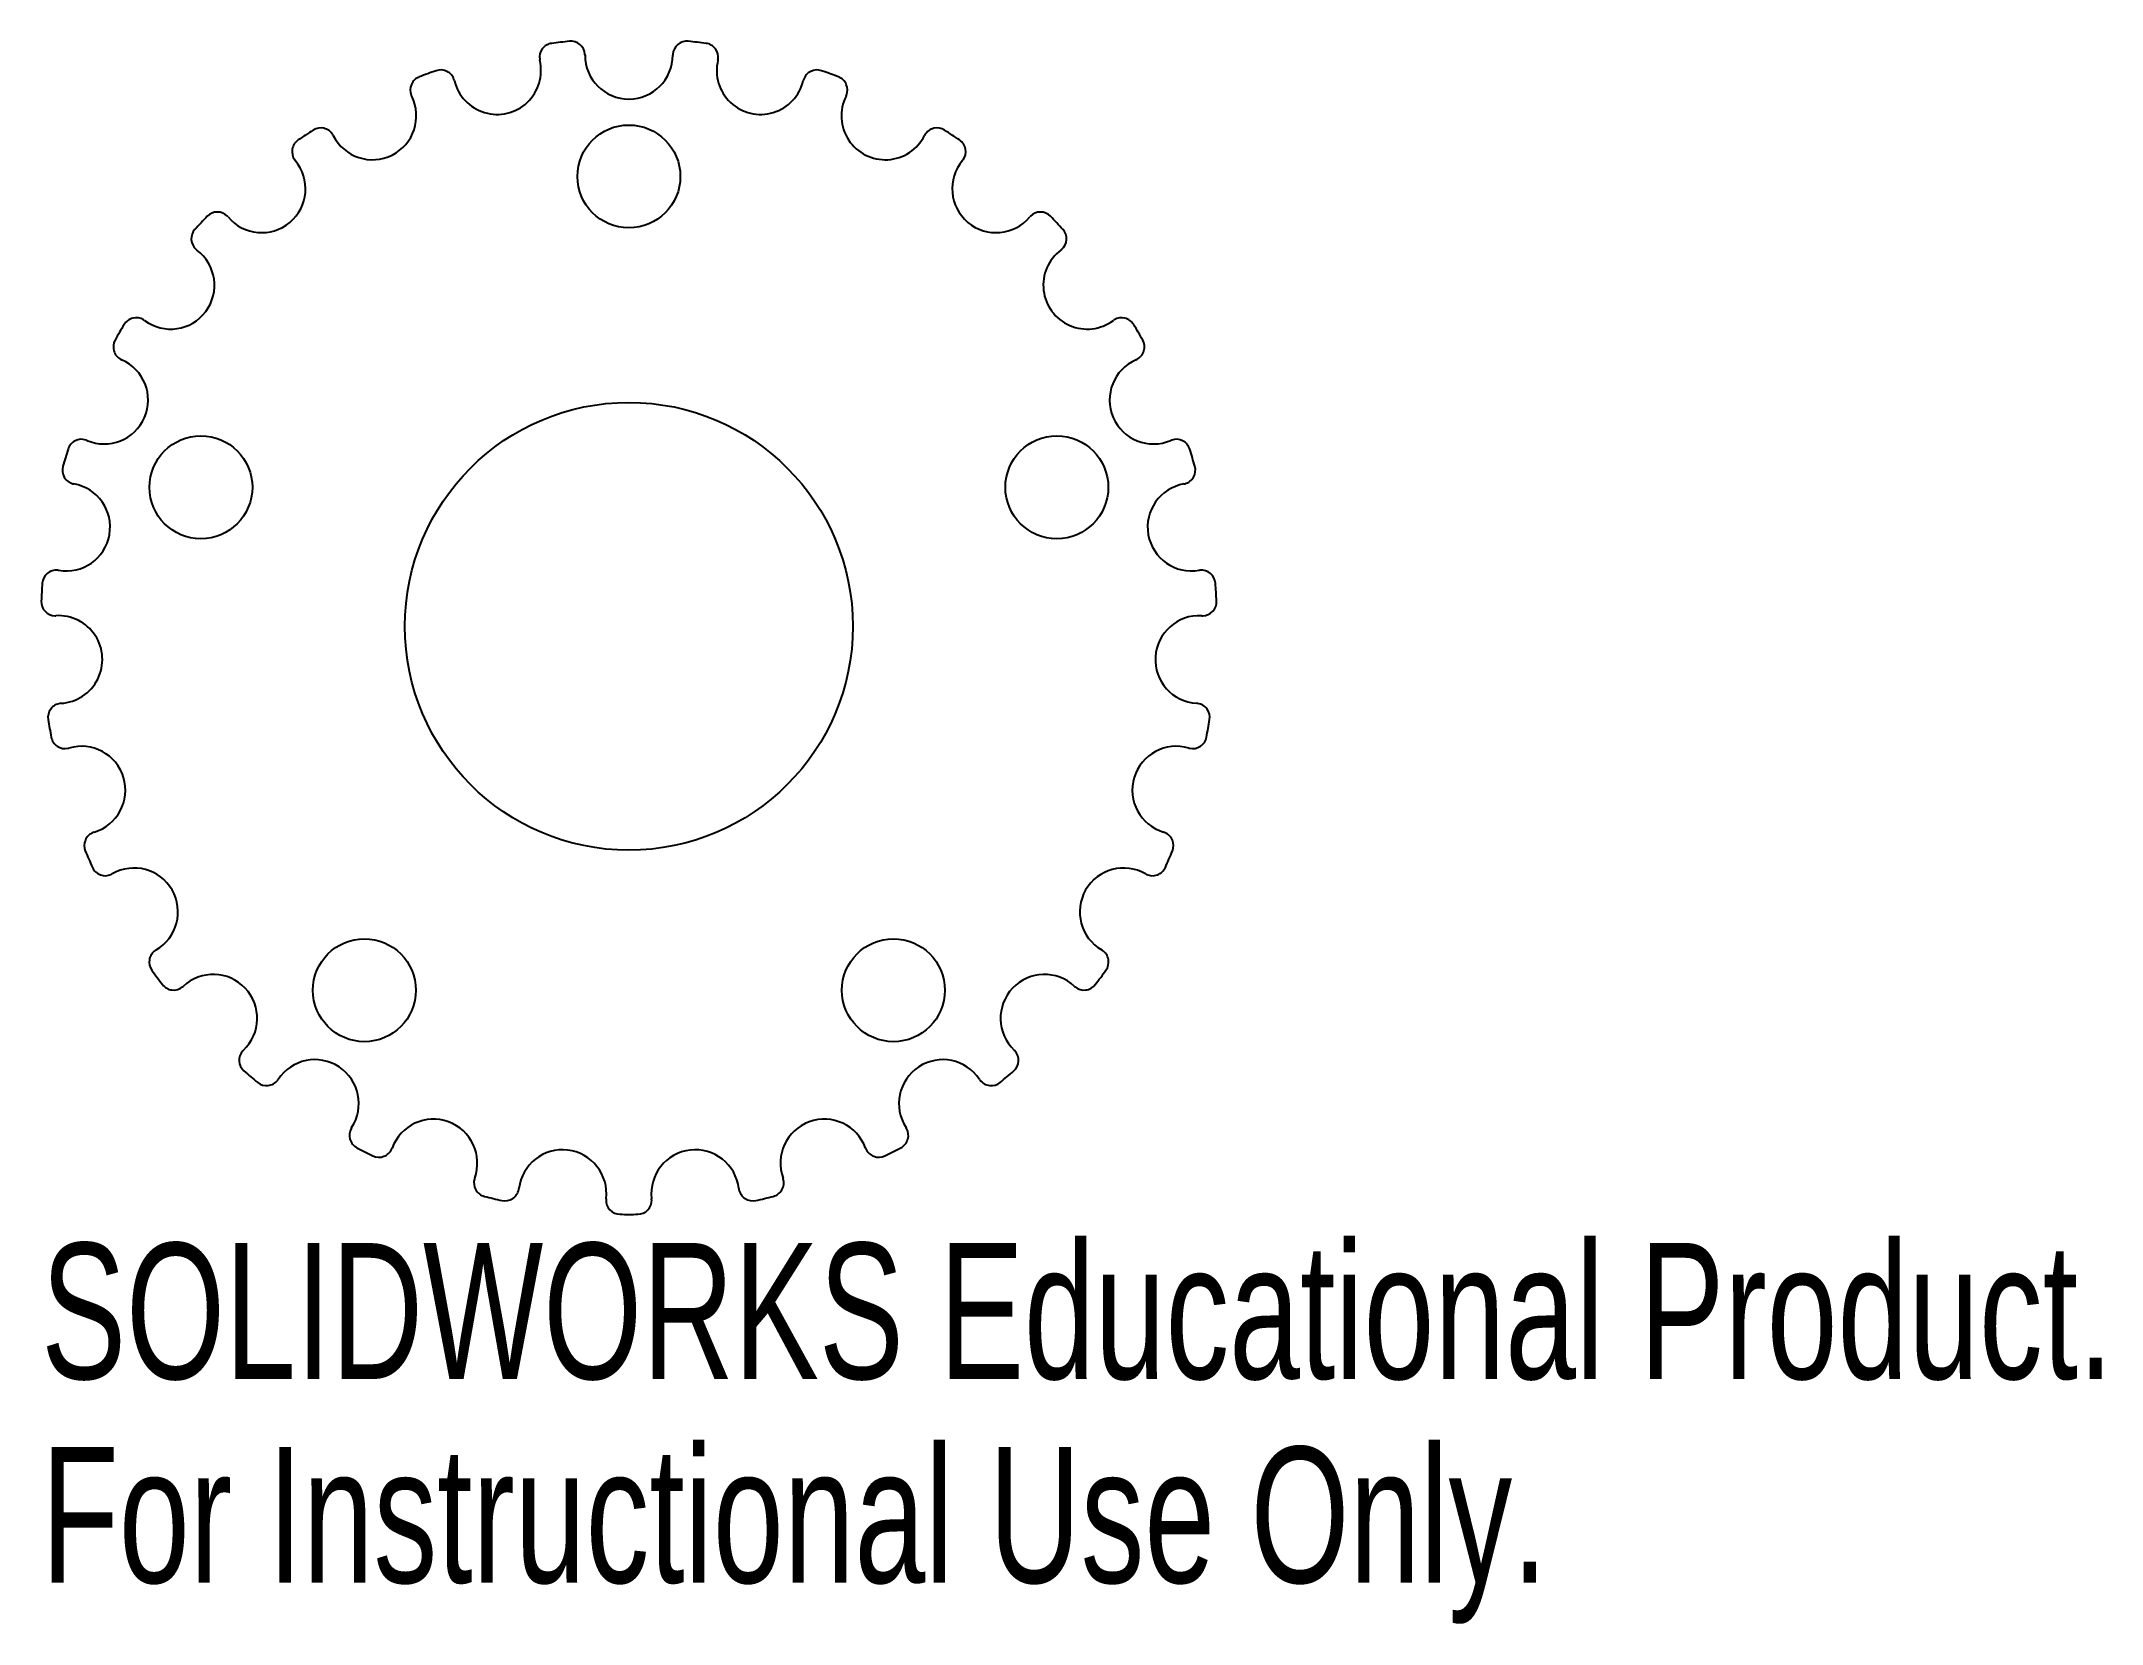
# Model space of a CAD drawing. Header units: millimetres. Extents: x -20.9 to 52.4, y -35.5 to 20.8.
import ezdxf

# ---------------------------------------------------------------- set-up
doc = ezdxf.new("R2010")
doc.units = ezdxf.units.MM
doc.styles.add('SLDTEXTSTYLE0', font='TXT', dxfattribs={"width": 0.7})

msp = doc.modelspace()

# ---------------------------------------------------------------- linework, layer by layer
at = {"color": 7, "linetype": 'Continuous', "lineweight": 25}
for p, q in [((-3.172, 20.16), (-3.167, 20.127)), ((-1.56, 20.314), (-1.563, 20.348)), ((1.563, 20.348), (1.56, 20.314)), ((3.167, 20.127), (3.172, 20.16)), ((-6.203, 19.407), (-6.213, 19.44)), ((6.213, 19.44), (6.203, 19.407)), ((-7.736, 18.885), (-7.723, 18.854)), ((7.723, 18.854), (7.736, 18.885)), ((-10.511, 17.453), (-10.529, 17.483)), ((10.529, 17.483), (10.511, 17.453)), ((-11.883, 16.592), (-11.863, 16.564)), ((11.863, 16.564), (11.883, 16.592)), ((-14.253, 14.559), (-14.277, 14.583)), ((14.277, 14.583), (14.253, 14.559)), ((-15.389, 13.405), (-15.363, 13.382)), ((15.363, 13.382), (15.389, 13.405)), ((-17.226, 10.88), (-17.255, 10.898)), ((17.255, 10.898), (17.226, 10.88)), ((-18.065, 9.494), (-18.035, 9.479)), ((18.035, 9.479), (18.065, 9.494)), ((-19.271, 6.614), (-19.303, 6.625)), ((19.303, 6.625), (19.271, 6.614)), ((-19.768, 5.072), (-19.735, 5.064)), ((19.735, 5.064), (19.768, 5.072)), ((-20.277, 1.991), (-20.311, 1.995)), ((20.311, 1.995), (20.277, 1.991)), ((-20.405, 0.377), (-20.371, 0.376)), ((20.371, 0.376), (20.405, 0.377)), ((-20.189, -2.739), (-20.223, -2.743)), ((20.223, -2.743), (20.189, -2.739)), ((-19.942, -4.339), (-19.908, -4.332)), ((19.908, -4.332), (19.942, -4.339)), ((-19.014, -7.321), (-19.045, -7.333)), ((19.045, -7.333), (19.014, -7.321)), ((-18.404, -8.821), (-18.373, -8.806)), ((18.373, -8.806), (18.404, -8.821)), ((-16.813, -11.508), (-16.841, -11.527)), ((16.841, -11.527), (16.813, -11.508)), ((-15.873, -12.827), (-15.847, -12.806)), ((15.847, -12.806), (15.873, -12.827)), ((-13.706, -15.075), (-13.729, -15.101)), ((13.729, -15.101), (13.706, -15.075)), ((-12.487, -16.142), (-12.466, -16.115)), ((12.466, -16.115), (12.487, -16.142)), ((-9.86, -17.83), (-9.876, -17.859)), ((9.876, -17.859), (9.86, -17.83)), ((-8.428, -18.587), (-8.414, -18.556)), ((8.414, -18.556), (8.428, -18.587)), ((-5.482, -19.623), (-5.491, -19.656)), ((5.491, -19.656), (5.482, -19.623)), ((-3.914, -20.029), (-3.908, -19.996)), ((-0.809, -20.358), (-0.81, -20.392)), ((0.81, -20.392), (0.809, -20.358)), ((3.908, -19.996), (3.914, -20.029))]:
    msp.add_line(p, q, dxfattribs=at)
for centre, radius in [((0, 16), 1.829), ((0, 0), 7.963), ((-15.217, 4.944), 1.829), ((15.217, 4.944), 1.829), ((-9.405, -12.944), 1.829), ((9.405, -12.944), 1.829)]:
    msp.add_circle(centre, radius, dxfattribs=at)
for centre, radius, start, end in [((-2.678, 20.238), 0.5, 97.53859, 188.94205), ((0, 0), 20.914, 95.79474, 97.53859), ((-2.061, 20.31), 0.5, 4.39128, 95.79474), ((2.061, 20.31), 0.5, 84.20526, 175.60872), ((0, 0), 20.914, 82.46141, 84.20526), ((2.678, 20.238), 0.5, 351.05795, 82.46141), ((-6.689, 19.287), 0.5, 17.72462, 109.12807), ((-4.685, 19.767), 1.56, 193.33333, 13.33333), ((0, 20.314), 1.56, 180, 0), ((4.685, 19.767), 1.56, 166.66667, 346.66667), ((6.689, 19.287), 0.5, 70.87193, 162.27538), ((-7.273, 19.075), 0.5, 110.87193, 202.27538), ((0, 0), 20.914, 109.12807, 110.87193), ((0, 0), 20.914, 69.12807, 70.87193), ((7.273, 19.075), 0.5, 337.72462, 69.12807), ((-9.117, 18.154), 1.56, 206.66667, 26.66667), ((9.117, 18.154), 1.56, 153.33333, 333.33333), ((0, 0), 20.914, 122.46141, 124.20526), ((-10.957, 17.225), 0.5, 31.05795, 122.46141), ((10.957, 17.225), 0.5, 57.53859, 148.94205), ((0, 0), 20.914, 55.79474, 57.53859), ((-11.476, 16.883), 0.5, 124.20526, 215.60872), ((11.476, 16.883), 0.5, 324.39128, 55.79474), ((-13.058, 15.562), 1.56, 220, 40), ((13.058, 15.562), 1.56, 140, 320), ((-14.634, 14.234), 0.5, 44.39128, 135.79474), ((14.634, 14.234), 0.5, 44.20526, 135.60872), ((-15.06, 13.782), 0.5, 137.53859, 228.94205), ((0, 0), 20.914, 135.79474, 137.53859), ((0, 0), 20.914, 42.46141, 44.20526), ((15.06, 13.782), 0.5, 311.05795, 42.46141), ((-16.295, 12.131), 1.56, 233.33333, 53.33333), ((16.295, 12.131), 1.56, 126.66667, 306.66667), ((0, 0), 20.914, 149.12807, 150.87193), ((-17.522, 10.475), 0.5, 57.72462, 149.12807), ((17.522, 10.475), 0.5, 30.87193, 122.27538), ((0, 0), 20.914, 29.12807, 30.87193), ((-17.833, 9.937), 0.5, 150.87193, 242.27538), ((17.833, 9.937), 0.5, 297.72462, 29.12807), ((-18.653, 8.046), 1.56, 246.66667, 66.66667), ((18.653, 8.046), 1.56, 113.33333, 293.33333), ((-19.465, 6.152), 0.5, 71.05795, 162.46141), ((19.465, 6.152), 0.5, 17.53859, 108.94205), ((0, 0), 20.914, 162.46141, 164.20526), ((0, 0), 20.914, 15.79474, 17.53859), ((-19.644, 5.557), 0.5, 164.20526, 255.60872), ((19.644, 5.557), 0.5, 284.39128, 15.79474), ((-20.006, 3.528), 1.56, 260, 80), ((20.006, 3.528), 1.56, 100, 280), ((0, 0), 20.914, 175.79474, 177.53859), ((-20.359, 1.497), 0.5, 84.39128, 175.79474), ((20.359, 1.497), 0.5, 4.20526, 95.60872), ((0, 0), 20.914, 2.46141, 4.20526), ((-20.396, 0.877), 0.5, 177.53859, 268.94205), ((20.396, 0.877), 0.5, 271.05795, 2.46141), ((-20.28, -1.181), 1.56, 273.33333, 93.33333), ((20.28, -1.181), 1.56, 86.66667, 266.66667), ((-20.156, -3.239), 0.5, 97.72462, 189.12807), ((20.156, -3.239), 0.5, 350.87193, 82.27538), ((0, 0), 20.914, 189.12807, 190.87193), ((0, 0), 20.914, 349.12807, 350.87193), ((-20.048, -3.85), 0.5, 190.87193, 282.27538), ((-19.461, -5.826), 1.56, 286.66667, 106.66667), ((19.461, -5.826), 1.56, 73.33333, 253.33333), ((20.048, -3.85), 0.5, 257.72462, 349.12807), ((-18.866, -7.8), 0.5, 111.05795, 202.46141), ((0, 0), 20.914, 202.46141, 204.20526), ((18.866, -7.8), 0.5, 337.53859, 68.94205), ((0, 0), 20.914, 335.79474, 337.53859), ((-18.62, -8.37), 0.5, 204.20526, 295.60872), ((-17.593, -10.157), 1.56, 300, 120), ((17.593, -10.157), 1.56, 60, 240), ((18.62, -8.37), 0.5, 244.39128, 335.79474), ((-16.558, -11.94), 0.5, 124.39128, 215.79474), ((16.558, -11.94), 0.5, 324.20526, 55.60872), ((0, 0), 20.914, 215.79474, 217.53859), ((-14.776, -13.941), 1.56, 313.33333, 133.33333), ((14.776, -13.941), 1.56, 46.66667, 226.66667), ((0, 0), 20.914, 322.46141, 324.20526), ((-16.187, -12.438), 0.5, 217.53859, 308.94205), ((16.187, -12.438), 0.5, 231.05795, 322.46141), ((-13.359, -15.437), 0.5, 137.72462, 229.12807), ((13.359, -15.437), 0.5, 310.87193, 42.27538), ((0, 0), 20.914, 229.12807, 230.87193), ((-11.163, -16.972), 1.56, 326.66667, 146.66667), ((11.163, -16.972), 1.56, 33.33333, 213.33333), ((0, 0), 20.914, 309.12807, 310.87193), ((-12.883, -15.836), 0.5, 230.87193, 322.27538), ((12.883, -15.836), 0.5, 217.72462, 309.12807), ((-6.948, -19.089), 1.56, 340, 160), ((6.948, -19.089), 1.56, 20, 200), ((-9.439, -18.101), 0.5, 151.05795, 242.46141), ((9.439, -18.101), 0.5, 297.53859, 28.94205), ((0, 0), 20.914, 242.46141, 244.20526), ((-8.883, -18.38), 0.5, 244.20526, 335.60872), ((-2.358, -20.177), 1.56, 353.33333, 173.33333), ((2.358, -20.177), 1.56, 6.66667, 186.66667), ((8.883, -18.38), 0.5, 204.39128, 295.79474), ((0, 0), 20.914, 295.79474, 297.53859), ((-5.01, -19.79), 0.5, 164.39128, 255.79474), ((5.01, -19.79), 0.5, 284.20526, 15.60872), ((0, 0), 20.914, 255.79474, 257.53859), ((-4.405, -19.933), 0.5, 257.53859, 348.94205), ((-0.311, -20.412), 0.5, 177.72462, 269.12807), ((0.311, -20.412), 0.5, 270.87193, 2.27538), ((4.405, -19.933), 0.5, 191.05795, 282.46141), ((0, 0), 20.914, 282.46141, 284.20526), ((0, 0), 20.914, 269.12807, 270.87193)]:
    msp.add_arc(centre, radius, start, end, dxfattribs=at)

# ---------------------------------------------------------------- texts
at = {"color": 7, "linetype": 'Continuous', "char_height": 4.83362, "attachment_point": 1, "style": 'SLDTEXTSTYLE0'}
for s, insert in [('SOLIDWORKS Educational Product.', (-20.896, -21.934)), ('For Instructional Use Only.', (-20.896, -29.184))]:
    msp.add_mtext(s, dxfattribs=dict(at, insert=insert))

doc.saveas('drawing.dxf')
